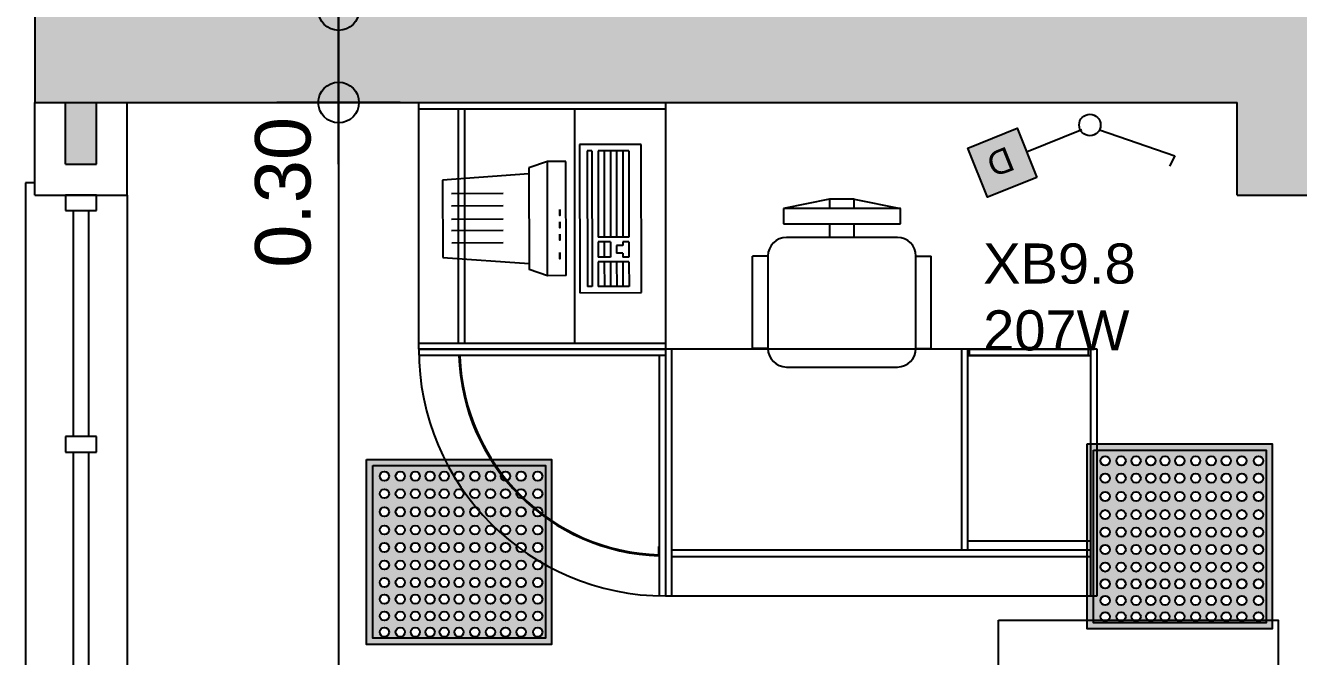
# Model space of a CAD drawing. Header units: metres. Extents: x -11 to 85, y -301 to 135.
# Drawn here: x 14.744 to 18.873, y -45.289 to -43.243 of the extents above; entities that cross this region are included whole.
import ezdxf

# ---------------------------------------------------------------- set-up
doc = ezdxf.new("R2010")
doc.units = ezdxf.units.M
doc.header["$LTSCALE"] = 0.036
doc.header["$PDMODE"] = 2
for name, color, linetype in [('arxitek borofos', 252, 'Continuous'), ('DIMBLK', 252, 'Continuous'), ('electext', 20, 'Continuous'), ('HLEK_FL001_SYMBOLS', 230, 'Continuous'), ('Parathira', 252, 'Continuous')]:
    doc.layers.add(name, color=color, linetype=linetype)
doc.styles.add('COMU-N', font='arial.ttf')
doc.styles.get("Standard").update_dxf_attribs({"font": 'arial.ttf'})
doc.dimstyles.new('CADWDOT', dxfattribs={"dimscale": 0.1, "dimtxt": 1.8, "dimasz": 0.08, "dimexe": 2, "dimexo": 0, "dimgap": 0.09, "dimtad": 0, "dimrnd": 0.001, "dimzin": 0, "dimdsep": 46, "dimtxsty": 'Standard', "dimblk1": 'ARTDIM', "dimblk2": 'ARTDIM', "dimsah": 1, "dimcen": 0.09, "dimdle": 0.05, "dimse1": 1, "dimse2": 1, "dimadec": 0, "dimazin": 0, "dimtfac": 1, "dimtmove": 0, "dimatfit": 3, "dimldrblk": 'ARTDIM', "dimfxl": 2, "dimtvp": 0.9999, "dimtolj": 1, "dimtzin": 0, "dimarcsym": 0})

# ---------------------------------------------------------------- blocks, each defined once
blk = doc.blocks.new('A$C52D13D70')
at = {"layer": 'Parathira'}
for p, q in [((-0.33, 0.04), (-0.33, -2.44)), ((-0.3, 0.04), (-0.33, 0.04)), ((-0.1, 0), (-0.2, 0)), ((-0.2, 0), (-0.2, -0.05)), ((-0.1, -0.05), (-0.1, 0)), ((0, 0), (0, -2.4)), ((-0.2, -0.05), (-0.1, -0.05)), ((-0.175, -0.05), (-0.175, -0.7833)), ((-0.125, -0.05), (-0.125, -0.7833)), ((-0.1, -0.7833), (-0.2, -0.7833)), ((-0.2, -0.7833), (-0.2, -0.8333)), ((-0.1, -0.8333), (-0.1, -0.7833)), ((-0.2, -0.8333), (-0.1, -0.8333)), ((-0.175, -0.8333), (-0.175, -1.5667)), ((-0.125, -0.8333), (-0.125, -1.5667)), ((-0.1, -1.5667), (-0.2, -1.5667)), ((-0.2, -1.5667), (-0.2, -1.6167)), ((-0.1, -1.6167), (-0.1, -1.5667)), ((-0.2, -1.6167), (-0.1, -1.6167)), ((-0.175, -1.6167), (-0.175, -2.35)), ((-0.125, -1.6167), (-0.125, -2.35)), ((-0.1, -2.35), (-0.2, -2.35)), ((-0.2, -2.35), (-0.2, -2.4)), ((-0.1, -2.4), (-0.1, -2.35)), ((-0.2, -2.4), (-0.1, -2.4)), ((-0.33, -2.44), (-0.3, -2.44))]:
    blk.add_line(p, q, dxfattribs=at)
blk = doc.blocks.new('ARTDIM')
at = {"layer": 'DIMBLK'}
for p, q in [((0, -24.9975), (0, 24.9975)), ((-24.9975, 0), (24.9975, 0))]:
    blk.add_line(p, q, dxfattribs=at)
blk.add_circle((0, 0), 8.25, dxfattribs=at)
blk = doc.blocks.new('*D879')
at = {"layer": 'arxitek borofos', "color": 0, "lineweight": -2}
blk.add_line((15.7595, -39.751), (15.7595, -43.185), dxfattribs=at)
at = {"layer": 'Defpoints', "color": 0, "transparency": 16777216}
for p in [(15.0737, -39.743), (15.0737, -43.193), (15.7595, -43.193)]:
    blk.add_point(p, dxfattribs=at)
at = {"layer": 'arxitek borofos', "color": 0, "lineweight": -2, "xscale": 0.008, "yscale": 0.008, "zscale": 0.008}
for p, rotation in [((15.7595, -39.743), 90), ((15.7595, -43.193), 270)]:
    blk.add_blockref('ARTDIM', p, dxfattribs=dict(at, rotation=rotation))
at = {"layer": 'arxitek borofos', "color": 0, "insert": (15.5796, -41.468), "char_height": 0.18, "attachment_point": 5, "rotation": 90}
blk.add_mtext('\\A1;3.45', dxfattribs=at)
blk = doc.blocks.new('*D880')
at = {"layer": 'arxitek borofos', "color": 0, "lineweight": -2}
for p, q in [((15.7595, -43.201), (15.7595, -43.485)), ((15.7595, -43.493), (15.7595, -44.0676))]:
    blk.add_line(p, q, dxfattribs=at)
at = {"layer": 'Defpoints', "color": 0, "transparency": 16777216}
for p in [(15.0737, -43.193), (15.0737, -43.493), (15.7595, -43.493)]:
    blk.add_point(p, dxfattribs=at)
at = {"layer": 'arxitek borofos', "color": 0, "lineweight": -2, "xscale": 0.008, "yscale": 0.008, "zscale": 0.008}
for p, rotation in [((15.7595, -43.193), 90), ((15.7595, -43.493), 270)]:
    blk.add_blockref('ARTDIM', p, dxfattribs=dict(at, rotation=rotation))
at = {"layer": 'arxitek borofos', "color": 0, "insert": (15.5796, -43.7843), "char_height": 0.18, "attachment_point": 5, "rotation": 90}
blk.add_mtext('\\A1;0.30', dxfattribs=at)
blk = doc.blocks.new('*D881')
at = {"layer": 'arxitek borofos', "color": 0, "lineweight": -2}
blk.add_line((15.7595, -43.501), (15.7595, -50.235), dxfattribs=at)
at = {"layer": 'Defpoints', "color": 0, "transparency": 16777216}
for p in [(18.6737, -43.493), (15.7595, -50.243), (18.6737, -50.243)]:
    blk.add_point(p, dxfattribs=at)
at = {"layer": 'arxitek borofos', "color": 0, "lineweight": -2, "xscale": 0.008, "yscale": 0.008, "zscale": 0.008}
for p, rotation in [((15.7595, -43.493), 90), ((15.7595, -50.243), 270)]:
    blk.add_blockref('ARTDIM', p, dxfattribs=dict(at, rotation=rotation))
at = {"layer": 'arxitek borofos', "color": 0, "insert": (15.5796, -46.868), "char_height": 0.18, "attachment_point": 5, "rotation": 90}
blk.add_mtext('\\A1;6.75', dxfattribs=at)
blk = doc.blocks.new('gJ6_a1')
at = {"linetype": 'Continuous'}
for p, q in [((-0.2193, 0.2297), (-0.191, 0.2541)), ((-0.024, 0.0608), (-0.2193, 0.2297))]:
    blk.add_line(p, q, dxfattribs=at)
blk.add_circle((-0.0005, 0.0343), 0.0349, dxfattribs=at)
blk = doc.blocks.new('dimmer')
at = {"layer": 'HLEK_FL001_SYMBOLS'}
blk.add_hatch(color=11, dxfattribs=at).paths.add_polyline_path([(2263.7579, 1291.6993), (2263.5429, 1291.6993), (2263.5429, 1291.4844), (2263.7579, 1291.4844)])
blk.add_lwpolyline([(2263.5429, 1291.6993), (2263.7579, 1291.6993), (2263.7579, 1291.4844), (2263.5429, 1291.4844)], close=True, dxfattribs=at)
blk.add_text('D', height=0.1, dxfattribs=at).set_placement((2263.6057, 1291.5361))
blk = doc.blocks.new('dimmer1')
at = {"layer": 'HLEK_FL001_SYMBOLS'}
blk.add_line((2318.1609, 1255.9928), (2317.9681, 1255.9928), dxfattribs=at)
at = {"layer": 'HLEK_FL001_SYMBOLS', "xscale": 0.8000000000000114, "yscale": 0.8000000000000114, "zscale": 0.8000000000000114}
blk.add_blockref('dimmer', (507.3271, 222.7235), dxfattribs=at)
blk = doc.blocks.new('led 46W tetragono')
at = {"layer": 'HLEK_FL001_SYMBOLS'}
h = blk.add_hatch(color=256, dxfattribs=at)
h.dxf.hatch_style = 1
h.paths.add_polyline_path([(104.7283, -8.1225), (104.7283, -8.7225), (105.3283, -8.7225), (105.3283, -8.1225)])
h.paths.add_polyline_path([(105.3083, -8.1425), (105.3083, -8.7025), (104.7483, -8.7025), (104.7483, -8.1425)], flags=16)
h.paths.add_polyline_path([(104.9493, -8.1771, -1), (104.9193, -8.1771, -1)], flags=0)
h.paths.add_polyline_path([(104.9954, -8.1771, -1), (104.9654, -8.1771, -1)], flags=0)
h.paths.add_polyline_path([(104.9014, -8.1771, -1), (104.8714, -8.1771, -1)], flags=0)
h.paths.add_polyline_path([(105.0432, -8.1771, -1), (105.0133, -8.1771, -1)], flags=0)
h.paths.add_polyline_path([(104.9493, -8.2338, -1), (104.9193, -8.2338, -1)], flags=0)
h.paths.add_polyline_path([(104.9954, -8.2338, -1), (104.9654, -8.2338, -1)], flags=0)
h.paths.add_polyline_path([(104.9014, -8.2338, -1), (104.8714, -8.2338, -1)], flags=0)
h.paths.add_polyline_path([(104.8526, -8.1771, -1), (104.8227, -8.1771, -1)], flags=0)
h.paths.add_polyline_path([(105.0432, -8.2338, -1), (105.0133, -8.2338, -1)], flags=0)
h.paths.add_polyline_path([(105.0946, -8.1771, -1), (105.0647, -8.1771, -1)], flags=0)
h.paths.add_polyline_path([(104.8526, -8.2338, -1), (104.8227, -8.2338, -1)], flags=0)
h.paths.add_polyline_path([(105.0946, -8.2338, -1), (105.0647, -8.2338, -1)], flags=0)
h.paths.add_polyline_path([(104.9493, -8.2927, -1), (104.9193, -8.2927, -1)], flags=0)
h.paths.add_polyline_path([(104.9954, -8.2927, -1), (104.9654, -8.2927, -1)], flags=0)
h.paths.add_polyline_path([(104.8012, -8.1771, -1), (104.7713, -8.1771, -1)], flags=0)
h.paths.add_polyline_path([(104.9014, -8.2927, -1), (104.8714, -8.2927, -1)], flags=0)
h.paths.add_polyline_path([(105.0432, -8.2927, -1), (105.0133, -8.2927, -1)], flags=0)
h.paths.add_polyline_path([(105.1452, -8.1771, -1), (105.1152, -8.1771, -1)], flags=0)
h.paths.add_polyline_path([(104.8012, -8.2338, -1), (104.7713, -8.2338, -1)], flags=0)
h.paths.add_polyline_path([(104.8526, -8.2927, -1), (104.8227, -8.2927, -1)], flags=0)
h.paths.add_polyline_path([(105.1452, -8.2338, -1), (105.1152, -8.2338, -1)], flags=0)
h.paths.add_polyline_path([(105.0946, -8.2927, -1), (105.0647, -8.2927, -1)], flags=0)
h.paths.add_polyline_path([(104.9493, -8.3517, -1), (104.9193, -8.3517, -1)], flags=0)
h.paths.add_polyline_path([(104.9954, -8.3517, -1), (104.9654, -8.3517, -1)], flags=0)
h.paths.add_polyline_path([(105.1939, -8.1771, -1), (105.164, -8.1771, -1)], flags=0)
h.paths.add_polyline_path([(104.9014, -8.3517, -1), (104.8714, -8.3517, -1)], flags=0)
h.paths.add_polyline_path([(105.0432, -8.3517, -1), (105.0133, -8.3517, -1)], flags=0)
h.paths.add_polyline_path([(104.8012, -8.2927, -1), (104.7713, -8.2927, -1)], flags=0)
h.paths.add_polyline_path([(105.1452, -8.2927, -1), (105.1152, -8.2927, -1)], flags=0)
h.paths.add_polyline_path([(105.1939, -8.2338, -1), (105.164, -8.2338, -1)], flags=0)
h.paths.add_polyline_path([(104.8526, -8.3517, -1), (104.8227, -8.3517, -1)], flags=0)
h.paths.add_polyline_path([(105.0946, -8.3517, -1), (105.0647, -8.3517, -1)], flags=0)
h.paths.add_polyline_path([(105.1939, -8.2927, -1), (105.164, -8.2927, -1)], flags=0)
h.paths.add_polyline_path([(105.2445, -8.1771, -1), (105.2145, -8.1771, -1)], flags=0)
h.paths.add_polyline_path([(104.8012, -8.3517, -1), (104.7713, -8.3517, -1)], flags=0)
h.paths.add_polyline_path([(104.9493, -8.4083, -1), (104.9193, -8.4083, -1)], flags=0)
h.paths.add_polyline_path([(104.9954, -8.4083, -1), (104.9654, -8.4083, -1)], flags=0)
h.paths.add_polyline_path([(105.1452, -8.3517, -1), (105.1152, -8.3517, -1)], flags=0)
h.paths.add_polyline_path([(104.9014, -8.4083, -1), (104.8714, -8.4083, -1)], flags=0)
h.paths.add_polyline_path([(105.0432, -8.4083, -1), (105.0133, -8.4083, -1)], flags=0)
h.paths.add_polyline_path([(105.2445, -8.2338, -1), (105.2145, -8.2338, -1)], flags=0)
h.paths.add_polyline_path([(104.8526, -8.4083, -1), (104.8227, -8.4083, -1)], flags=0)
h.paths.add_polyline_path([(105.0946, -8.4083, -1), (105.0647, -8.4083, -1)], flags=0)
h.paths.add_polyline_path([(105.1939, -8.3517, -1), (105.164, -8.3517, -1)], flags=0)
h.paths.add_polyline_path([(105.2445, -8.2927, -1), (105.2145, -8.2927, -1)], flags=0)
h.paths.add_polyline_path([(104.8012, -8.4083, -1), (104.7713, -8.4083, -1)], flags=0)
h.paths.add_polyline_path([(105.1452, -8.4083, -1), (105.1152, -8.4083, -1)], flags=0)
h.paths.add_polyline_path([(105.2985, -8.1771, -1), (105.2686, -8.1771, -1)], flags=0)
h.paths.add_polyline_path([(104.9493, -8.465, -1), (104.9193, -8.465, -1)], flags=0)
h.paths.add_polyline_path([(104.9954, -8.465, -1), (104.9654, -8.465, -1)], flags=0)
h.paths.add_polyline_path([(104.9014, -8.465, -1), (104.8714, -8.465, -1)], flags=0)
h.paths.add_polyline_path([(105.0432, -8.465, -1), (105.0133, -8.465, -1)], flags=0)
h.paths.add_polyline_path([(105.2985, -8.2338, -1), (105.2686, -8.2338, -1)], flags=0)
h.paths.add_polyline_path([(105.2445, -8.3517, -1), (105.2145, -8.3517, -1)], flags=0)
h.paths.add_polyline_path([(104.8526, -8.465, -1), (104.8227, -8.465, -1)], flags=0)
h.paths.add_polyline_path([(105.1939, -8.4083, -1), (105.164, -8.4083, -1)], flags=0)
h.paths.add_polyline_path([(105.0946, -8.465, -1), (105.0647, -8.465, -1)], flags=0)
h.paths.add_polyline_path([(105.2985, -8.2927, -1), (105.2686, -8.2927, -1)], flags=0)
h.paths.add_polyline_path([(104.8012, -8.465, -1), (104.7713, -8.465, -1)], flags=0)
h.paths.add_polyline_path([(105.1452, -8.465, -1), (105.1152, -8.465, -1)], flags=0)
h.paths.add_polyline_path([(105.2445, -8.4083, -1), (105.2145, -8.4083, -1)], flags=0)
h.paths.add_polyline_path([(104.9493, -8.5217, -1), (104.9193, -8.5217, -1)], flags=0)
h.paths.add_polyline_path([(104.9954, -8.5217, -1), (104.9654, -8.5217, -1)], flags=0)
h.paths.add_polyline_path([(105.2985, -8.3517, -1), (105.2686, -8.3517, -1)], flags=0)
h.paths.add_polyline_path([(104.9014, -8.5217, -1), (104.8714, -8.5217, -1)], flags=0)
h.paths.add_polyline_path([(105.0432, -8.5217, -1), (105.0133, -8.5217, -1)], flags=0)
h.paths.add_polyline_path([(105.1939, -8.465, -1), (105.164, -8.465, -1)], flags=0)
h.paths.add_polyline_path([(104.8526, -8.5217, -1), (104.8227, -8.5217, -1)], flags=0)
h.paths.add_polyline_path([(105.0946, -8.5217, -1), (105.0647, -8.5217, -1)], flags=0)
h.paths.add_polyline_path([(104.8012, -8.5217, -1), (104.7713, -8.5217, -1)], flags=0)
h.paths.add_polyline_path([(105.1452, -8.5217, -1), (105.1152, -8.5217, -1)], flags=0)
h.paths.add_polyline_path([(105.2985, -8.4083, -1), (105.2686, -8.4083, -1)], flags=0)
h.paths.add_polyline_path([(105.2445, -8.465, -1), (105.2145, -8.465, -1)], flags=0)
h.paths.add_polyline_path([(104.9493, -8.5761, -1), (104.9193, -8.5761, -1)], flags=0)
h.paths.add_polyline_path([(104.9954, -8.5761, -1), (104.9654, -8.5761, -1)], flags=0)
h.paths.add_polyline_path([(105.1939, -8.5217, -1), (105.164, -8.5217, -1)], flags=0)
h.paths.add_polyline_path([(104.9014, -8.5761, -1), (104.8714, -8.5761, -1)], flags=0)
h.paths.add_polyline_path([(105.0432, -8.5761, -1), (105.0133, -8.5761, -1)], flags=0)
h.paths.add_polyline_path([(104.8526, -8.5761, -1), (104.8227, -8.5761, -1)], flags=0)
h.paths.add_polyline_path([(105.0946, -8.5761, -1), (105.0647, -8.5761, -1)], flags=0)
h.paths.add_polyline_path([(105.2985, -8.465, -1), (105.2686, -8.465, -1)], flags=0)
h.paths.add_polyline_path([(104.8012, -8.5761, -1), (104.7713, -8.5761, -1)], flags=0)
h.paths.add_polyline_path([(105.2445, -8.5217, -1), (105.2145, -8.5217, -1)], flags=0)
h.paths.add_polyline_path([(105.1452, -8.5761, -1), (105.1152, -8.5761, -1)], flags=0)
h.paths.add_polyline_path([(105.1939, -8.5761, -1), (105.164, -8.5761, -1)], flags=0)
h.paths.add_polyline_path([(104.9493, -8.6305, -1), (104.9193, -8.6305, -1)], flags=0)
h.paths.add_polyline_path([(104.9954, -8.6305, -1), (104.9654, -8.6305, -1)], flags=0)
h.paths.add_polyline_path([(104.9014, -8.6305, -1), (104.8714, -8.6305, -1)], flags=0)
h.paths.add_polyline_path([(105.0432, -8.6305, -1), (105.0133, -8.6305, -1)], flags=0)
h.paths.add_polyline_path([(105.2985, -8.5217, -1), (105.2686, -8.5217, -1)], flags=0)
h.paths.add_polyline_path([(104.8526, -8.6305, -1), (104.8227, -8.6305, -1)], flags=0)
h.paths.add_polyline_path([(105.0946, -8.6305, -1), (105.0647, -8.6305, -1)], flags=0)
h.paths.add_polyline_path([(105.2445, -8.5761, -1), (105.2145, -8.5761, -1)], flags=0)
h.paths.add_polyline_path([(104.8012, -8.6305, -1), (104.7713, -8.6305, -1)], flags=0)
h.paths.add_polyline_path([(105.1452, -8.6305, -1), (105.1152, -8.6305, -1)], flags=0)
h.paths.add_polyline_path([(105.1939, -8.6305, -1), (105.164, -8.6305, -1)], flags=0)
h.paths.add_polyline_path([(104.9493, -8.6826, -1), (104.9193, -8.6826, -1)], flags=0)
h.paths.add_polyline_path([(104.9954, -8.6826, -1), (104.9654, -8.6826, -1)], flags=0)
h.paths.add_polyline_path([(105.2985, -8.5761, -1), (105.2686, -8.5761, -1)], flags=0)
h.paths.add_polyline_path([(104.9014, -8.6826, -1), (104.8714, -8.6826, -1)], flags=0)
h.paths.add_polyline_path([(105.0432, -8.6826, -1), (105.0133, -8.6826, -1)], flags=0)
h.paths.add_polyline_path([(104.8526, -8.6826, -1), (104.8227, -8.6826, -1)], flags=0)
h.paths.add_polyline_path([(105.0946, -8.6826, -1), (105.0647, -8.6826, -1)], flags=0)
h.paths.add_polyline_path([(105.2445, -8.6305, -1), (105.2145, -8.6305, -1)], flags=0)
h.paths.add_polyline_path([(104.8012, -8.6826, -1), (104.7713, -8.6826, -1)], flags=0)
h.paths.add_polyline_path([(105.1452, -8.6826, -1), (105.1152, -8.6826, -1)], flags=0)
h.paths.add_polyline_path([(105.1939, -8.6826, -1), (105.164, -8.6826, -1)], flags=0)
h.paths.add_polyline_path([(105.2985, -8.6305, -1), (105.2686, -8.6305, -1)], flags=0)
h.paths.add_polyline_path([(105.2445, -8.6826, -1), (105.2145, -8.6826, -1)], flags=0)
h.paths.add_polyline_path([(105.2985, -8.6826, -1), (105.2686, -8.6826, -1)], flags=0)
h = blk.add_hatch(color=181, dxfattribs=at)
h.dxf.hatch_style = 1
h.paths.add_polyline_path([(104.7483, -8.1425), (104.7483, -8.7025), (105.3083, -8.7025), (105.3083, -8.1425)])
h.paths.add_polyline_path([(104.9954, -8.3517, -1), (104.9654, -8.3517, -1)], flags=16)
h.paths.add_polyline_path([(105.0432, -8.3517, -1), (105.0133, -8.3517, -1)], flags=16)
h.paths.add_polyline_path([(104.9654, -8.2927, -1), (104.9954, -8.2927, -1)], flags=16)
h.paths.add_polyline_path([(105.0133, -8.2927, -1), (105.0432, -8.2927, -1)], flags=16)
h.paths.add_polyline_path([(104.9493, -8.3517, -1), (104.9193, -8.3517, -1)], flags=16)
h.paths.add_polyline_path([(104.9193, -8.2927, -1), (104.9493, -8.2927, -1)], flags=16)
h.paths.add_polyline_path([(105.0946, -8.3517, -1), (105.0647, -8.3517, -1)], flags=16)
h.paths.add_polyline_path([(105.0647, -8.2927, -1), (105.0946, -8.2927, -1)], flags=16)
h.paths.add_polyline_path([(104.9954, -8.4083, -1), (104.9654, -8.4083, -1)], flags=16)
h.paths.add_polyline_path([(105.0432, -8.4083, -1), (105.0133, -8.4083, -1)], flags=16)
h.paths.add_polyline_path([(104.9654, -8.2338, -1), (104.9954, -8.2338, -1)], flags=16)
h.paths.add_polyline_path([(105.0133, -8.2338, -1), (105.0432, -8.2338, -1)], flags=16)
h.paths.add_polyline_path([(104.9493, -8.4083, -1), (104.9193, -8.4083, -1)], flags=16)
h.paths.add_polyline_path([(105.0946, -8.4083, -1), (105.0647, -8.4083, -1)], flags=16)
h.paths.add_polyline_path([(104.9193, -8.2338, -1), (104.9493, -8.2338, -1)], flags=16)
h.paths.add_polyline_path([(105.0647, -8.2338, -1), (105.0946, -8.2338, -1)], flags=16)
h.paths.add_polyline_path([(104.9014, -8.3517, -1), (104.8714, -8.3517, -1)], flags=16)
h.paths.add_polyline_path([(104.8714, -8.2927, -1), (104.9014, -8.2927, -1)], flags=16)
h.paths.add_polyline_path([(105.1452, -8.3517, -1), (105.1152, -8.3517, -1)], flags=16)
h.paths.add_polyline_path([(105.1152, -8.2927, -1), (105.1452, -8.2927, -1)], flags=16)
h.paths.add_polyline_path([(104.9954, -8.465, -1), (104.9654, -8.465, -1)], flags=16)
h.paths.add_polyline_path([(105.0432, -8.465, -1), (105.0133, -8.465, -1)], flags=16)
h.paths.add_polyline_path([(104.9014, -8.4083, -1), (104.8714, -8.4083, -1)], flags=16)
h.paths.add_polyline_path([(104.8714, -8.2338, -1), (104.9014, -8.2338, -1)], flags=16)
h.paths.add_polyline_path([(104.9654, -8.1771, -1), (104.9954, -8.1771, -1)], flags=16)
h.paths.add_polyline_path([(105.0133, -8.1771, -1), (105.0432, -8.1771, -1)], flags=16)
h.paths.add_polyline_path([(105.1452, -8.4083, -1), (105.1152, -8.4083, -1)], flags=16)
h.paths.add_polyline_path([(104.9493, -8.465, -1), (104.9193, -8.465, -1)], flags=16)
h.paths.add_polyline_path([(105.1152, -8.2338, -1), (105.1452, -8.2338, -1)], flags=16)
h.paths.add_polyline_path([(105.0946, -8.465, -1), (105.0647, -8.465, -1)], flags=16)
h.paths.add_polyline_path([(104.9193, -8.1771, -1), (104.9493, -8.1771, -1)], flags=16)
h.paths.add_polyline_path([(105.0647, -8.1771, -1), (105.0946, -8.1771, -1)], flags=16)
h.paths.add_polyline_path([(104.8526, -8.3517, -1), (104.8227, -8.3517, -1)], flags=16)
h.paths.add_polyline_path([(104.8227, -8.2927, -1), (104.8526, -8.2927, -1)], flags=16)
h.paths.add_polyline_path([(105.1939, -8.3517, -1), (105.164, -8.3517, -1)], flags=16)
h.paths.add_polyline_path([(105.164, -8.2927, -1), (105.1939, -8.2927, -1)], flags=16)
h.paths.add_polyline_path([(104.9014, -8.465, -1), (104.8714, -8.465, -1)], flags=16)
h.paths.add_polyline_path([(104.8526, -8.4083, -1), (104.8227, -8.4083, -1)], flags=16)
h.paths.add_polyline_path([(105.1452, -8.465, -1), (105.1152, -8.465, -1)], flags=16)
h.paths.add_polyline_path([(104.8714, -8.1771, -1), (104.9014, -8.1771, -1)], flags=16)
h.paths.add_polyline_path([(104.8227, -8.2338, -1), (104.8526, -8.2338, -1)], flags=16)
h.paths.add_polyline_path([(105.1939, -8.4083, -1), (105.164, -8.4083, -1)], flags=16)
h.paths.add_polyline_path([(105.1152, -8.1771, -1), (105.1452, -8.1771, -1)], flags=16)
h.paths.add_polyline_path([(104.9954, -8.5217, -1), (104.9654, -8.5217, -1)], flags=16)
h.paths.add_polyline_path([(105.0432, -8.5217, -1), (105.0133, -8.5217, -1)], flags=16)
h.paths.add_polyline_path([(105.164, -8.2338, -1), (105.1939, -8.2338, -1)], flags=16)
h.paths.add_polyline_path([(104.9493, -8.5217, -1), (104.9193, -8.5217, -1)], flags=16)
h.paths.add_polyline_path([(105.0946, -8.5217, -1), (105.0647, -8.5217, -1)], flags=16)
h.paths.add_polyline_path([(104.8526, -8.465, -1), (104.8227, -8.465, -1)], flags=16)
h.paths.add_polyline_path([(104.8012, -8.3517, -1), (104.7713, -8.3517, -1)], flags=16)
h.paths.add_polyline_path([(104.7713, -8.2927, -1), (104.8012, -8.2927, -1)], flags=16)
h.paths.add_polyline_path([(104.8227, -8.1771, -1), (104.8526, -8.1771, -1)], flags=16)
h.paths.add_polyline_path([(105.1939, -8.465, -1), (105.164, -8.465, -1)], flags=16)
h.paths.add_polyline_path([(105.2445, -8.3517, -1), (105.2145, -8.3517, -1)], flags=16)
h.paths.add_polyline_path([(104.9014, -8.5217, -1), (104.8714, -8.5217, -1)], flags=16)
h.paths.add_polyline_path([(105.2145, -8.2927, -1), (105.2445, -8.2927, -1)], flags=16)
h.paths.add_polyline_path([(105.164, -8.1771, -1), (105.1939, -8.1771, -1)], flags=16)
h.paths.add_polyline_path([(104.8012, -8.4083, -1), (104.7713, -8.4083, -1)], flags=16)
h.paths.add_polyline_path([(105.1452, -8.5217, -1), (105.1152, -8.5217, -1)], flags=16)
h.paths.add_polyline_path([(104.7713, -8.2338, -1), (104.8012, -8.2338, -1)], flags=16)
h.paths.add_polyline_path([(105.2445, -8.4083, -1), (105.2145, -8.4083, -1)], flags=16)
h.paths.add_polyline_path([(105.2145, -8.2338, -1), (105.2445, -8.2338, -1)], flags=16)
h.paths.add_polyline_path([(104.9954, -8.5761, -1), (104.9654, -8.5761, -1)], flags=16)
h.paths.add_polyline_path([(105.0432, -8.5761, -1), (105.0133, -8.5761, -1)], flags=16)
h.paths.add_polyline_path([(104.8526, -8.5217, -1), (104.8227, -8.5217, -1)], flags=16)
h.paths.add_polyline_path([(104.8012, -8.465, -1), (104.7713, -8.465, -1)], flags=16)
h.paths.add_polyline_path([(104.9493, -8.5761, -1), (104.9193, -8.5761, -1)], flags=16)
h.paths.add_polyline_path([(105.0946, -8.5761, -1), (105.0647, -8.5761, -1)], flags=16)
h.paths.add_polyline_path([(105.1939, -8.5217, -1), (105.164, -8.5217, -1)], flags=16)
h.paths.add_polyline_path([(104.7713, -8.1771, -1), (104.8012, -8.1771, -1)], flags=16)
h.paths.add_polyline_path([(105.2445, -8.465, -1), (105.2145, -8.465, -1)], flags=16)
h.paths.add_polyline_path([(105.2145, -8.1771, -1), (105.2445, -8.1771, -1)], flags=16)
h.paths.add_polyline_path([(104.9014, -8.5761, -1), (104.8714, -8.5761, -1)], flags=16)
h.paths.add_polyline_path([(105.1452, -8.5761, -1), (105.1152, -8.5761, -1)], flags=16)
h.paths.add_polyline_path([(105.2985, -8.3517, -1), (105.2686, -8.3517, -1)], flags=16)
h.paths.add_polyline_path([(105.2686, -8.2927, -1), (105.2985, -8.2927, -1)], flags=16)
h.paths.add_polyline_path([(105.2985, -8.4083, -1), (105.2686, -8.4083, -1)], flags=16)
h.paths.add_polyline_path([(104.8012, -8.5217, -1), (104.7713, -8.5217, -1)], flags=16)
h.paths.add_polyline_path([(105.2686, -8.2338, -1), (105.2985, -8.2338, -1)], flags=16)
h.paths.add_polyline_path([(105.2445, -8.5217, -1), (105.2145, -8.5217, -1)], flags=16)
h.paths.add_polyline_path([(104.8526, -8.5761, -1), (104.8227, -8.5761, -1)], flags=16)
h.paths.add_polyline_path([(104.9954, -8.6305, -1), (104.9654, -8.6305, -1)], flags=16)
h.paths.add_polyline_path([(105.1939, -8.5761, -1), (105.164, -8.5761, -1)], flags=16)
h.paths.add_polyline_path([(105.0432, -8.6305, -1), (105.0133, -8.6305, -1)], flags=16)
h.paths.add_polyline_path([(104.9493, -8.6305, -1), (104.9193, -8.6305, -1)], flags=16)
h.paths.add_polyline_path([(105.2985, -8.465, -1), (105.2686, -8.465, -1)], flags=16)
h.paths.add_polyline_path([(105.0946, -8.6305, -1), (105.0647, -8.6305, -1)], flags=16)
h.paths.add_polyline_path([(105.2686, -8.1771, -1), (105.2985, -8.1771, -1)], flags=16)
h.paths.add_polyline_path([(104.9014, -8.6305, -1), (104.8714, -8.6305, -1)], flags=16)
h.paths.add_polyline_path([(105.1452, -8.6305, -1), (105.1152, -8.6305, -1)], flags=16)
h.paths.add_polyline_path([(104.8012, -8.5761, -1), (104.7713, -8.5761, -1)], flags=16)
h.paths.add_polyline_path([(105.2445, -8.5761, -1), (105.2145, -8.5761, -1)], flags=16)
h.paths.add_polyline_path([(105.2985, -8.5217, -1), (105.2686, -8.5217, -1)], flags=16)
h.paths.add_polyline_path([(104.8526, -8.6305, -1), (104.8227, -8.6305, -1)], flags=16)
h.paths.add_polyline_path([(105.1939, -8.6305, -1), (105.164, -8.6305, -1)], flags=16)
h.paths.add_polyline_path([(104.9954, -8.6826, -1), (104.9654, -8.6826, -1)], flags=16)
h.paths.add_polyline_path([(105.0432, -8.6826, -1), (105.0133, -8.6826, -1)], flags=16)
h.paths.add_polyline_path([(104.9493, -8.6826, -1), (104.9193, -8.6826, -1)], flags=16)
h.paths.add_polyline_path([(105.0946, -8.6826, -1), (105.0647, -8.6826, -1)], flags=16)
h.paths.add_polyline_path([(104.8012, -8.6305, -1), (104.7713, -8.6305, -1)], flags=16)
h.paths.add_polyline_path([(104.9014, -8.6826, -1), (104.8714, -8.6826, -1)], flags=16)
h.paths.add_polyline_path([(105.2985, -8.5761, -1), (105.2686, -8.5761, -1)], flags=16)
h.paths.add_polyline_path([(105.1452, -8.6826, -1), (105.1152, -8.6826, -1)], flags=16)
h.paths.add_polyline_path([(105.2445, -8.6305, -1), (105.2145, -8.6305, -1)], flags=16)
h.paths.add_polyline_path([(104.8526, -8.6826, -1), (104.8227, -8.6826, -1)], flags=16)
h.paths.add_polyline_path([(105.1939, -8.6826, -1), (105.164, -8.6826, -1)], flags=16)
h.paths.add_polyline_path([(105.2985, -8.6305, -1), (105.2686, -8.6305, -1)], flags=16)
h.paths.add_polyline_path([(104.8012, -8.6826, -1), (104.7713, -8.6826, -1)], flags=16)
h.paths.add_polyline_path([(105.2445, -8.6826, -1), (105.2145, -8.6826, -1)], flags=16)
h.paths.add_polyline_path([(105.2985, -8.6826, -1), (105.2686, -8.6826, -1)], flags=16)
for points in [[(104.7283, -8.1225), (105.3283, -8.1225), (105.3283, -8.7225), (104.7283, -8.7225)], [(104.7483, -8.1425), (105.3083, -8.1425), (105.3083, -8.7025), (104.7483, -8.7025)]]:
    blk.add_lwpolyline(points, close=True, dxfattribs=at)
for centre in [(104.7862, -8.1771), (104.8377, -8.1771), (104.8864, -8.1771), (104.9343, -8.1771), (104.9804, -8.1771), (105.0282, -8.1771), (105.0797, -8.1771), (105.1302, -8.1771), (105.1789, -8.1771), (105.2295, -8.1771), (105.2835, -8.1771), (104.7862, -8.2338), (104.8377, -8.2338), (104.8864, -8.2338), (104.9343, -8.2338), (104.9804, -8.2338), (105.0282, -8.2338), (105.0797, -8.2338), (105.1302, -8.2338), (105.1789, -8.2338), (105.2295, -8.2338), (105.2835, -8.2338), (104.7862, -8.2927), (104.8377, -8.2927), (104.8864, -8.2927), (104.9343, -8.2927), (104.9804, -8.2927), (105.0282, -8.2927), (105.0797, -8.2927), (105.1302, -8.2927), (105.1789, -8.2927), (105.2295, -8.2927), (105.2835, -8.2927), (104.7862, -8.3517), (104.8377, -8.3517), (104.8864, -8.3517), (104.9343, -8.3517), (104.9804, -8.3517), (105.0282, -8.3517), (105.0797, -8.3517), (105.1302, -8.3517), (105.1789, -8.3517), (105.2295, -8.3517), (105.2835, -8.3517), (104.7862, -8.4083), (104.8377, -8.4083), (104.8864, -8.4083), (104.9343, -8.4083), (104.9804, -8.4083), (105.0282, -8.4083), (105.0797, -8.4083), (105.1302, -8.4083), (105.1789, -8.4083), (105.2295, -8.4083), (105.2835, -8.4083), (104.7862, -8.465), (104.8377, -8.465), (104.8864, -8.465), (104.9343, -8.465), (104.9804, -8.465), (105.0282, -8.465), (105.0797, -8.465), (105.1302, -8.465), (105.1789, -8.465), (105.2295, -8.465), (105.2835, -8.465), (104.7862, -8.5217), (104.8377, -8.5217), (104.8864, -8.5217), (104.9343, -8.5217), (104.9804, -8.5217), (105.0282, -8.5217), (105.0797, -8.5217), (105.1302, -8.5217), (105.1789, -8.5217), (105.2295, -8.5217), (105.2835, -8.5217), (104.7862, -8.5761), (104.8377, -8.5761), (104.8864, -8.5761), (104.9343, -8.5761), (104.9804, -8.5761), (105.0282, -8.5761), (105.0797, -8.5761), (105.1302, -8.5761), (105.1789, -8.5761), (105.2295, -8.5761), (105.2835, -8.5761), (104.7862, -8.6305), (104.8377, -8.6305), (104.8864, -8.6305), (104.9343, -8.6305), (104.9804, -8.6305), (105.0282, -8.6305), (105.0797, -8.6305), (105.1302, -8.6305), (105.1789, -8.6305), (105.2295, -8.6305), (105.2835, -8.6305), (104.7862, -8.6826), (104.8377, -8.6826), (104.8864, -8.6826), (104.9343, -8.6826), (104.9804, -8.6826), (105.0282, -8.6826), (105.0797, -8.6826), (105.1302, -8.6826), (105.1789, -8.6826), (105.2295, -8.6826), (105.2835, -8.6826)]:
    blk.add_circle(centre, 0.015, dxfattribs=at)

msp = doc.modelspace()

# ---------------------------------------------------------------- hatches: boundary and pattern name
at = {"layer": 'arxitek borofos'}
for points in [[(15.0737, -43.193), (15.0737, -41.993), (14.7737, -41.993), (14.7737, -43.493), (18.6737, -43.493), (18.6737, -43.793), (18.9737, -43.793), (18.9737, -43.193)], [(14.9737, -43.493), (14.8737, -43.493), (14.8737, -43.693), (14.9737, -43.693)]]:
    msp.add_hatch(color=256, dxfattribs=at).paths.add_polyline_path(points)

# ---------------------------------------------------------------- linework, layer by layer
for p, q in [((14.7737, -41.993), (14.7737, -43.493)), ((14.7737, -43.493), (18.6737, -43.493)), ((14.7737, -43.793), (14.7737, -43.493)), ((14.8737, -43.693), (14.8737, -43.493)), ((14.9737, -43.693), (14.9737, -43.493)), ((15.0737, -43.793), (15.0737, -43.493)), ((16.0195, -43.493), (16.8195, -43.493)), ((16.0195, -44.293), (16.0195, -43.493)), ((16.0195, -43.513), (16.8195, -43.513)), ((16.1478, -44.273), (16.1478, -43.513)), ((16.1693, -44.273), (16.1693, -43.513)), ((16.5247, -43.513), (16.5247, -44.273)), ((16.8195, -43.493), (16.8195, -44.293)), ((18.6737, -43.793), (18.6737, -43.493)), ((16.7407, -43.6292), (16.5407, -43.6295)), ((16.5407, -43.6295), (16.5413, -44.1095)), ((16.7413, -44.1092), (16.7407, -43.6292)), ((16.4366, -43.6844), (16.3766, -43.7045)), ((16.4966, -43.6843), (16.4366, -43.6844)), ((16.4371, -44.0544), (16.4366, -43.6844)), ((16.4971, -44.0543), (16.4966, -43.6843)), ((16.5807, -43.6494, 0.0001), (16.5657, -43.6494, 0.0001)), ((16.5657, -43.6494, 0.0001), (16.5663, -44.0894, 0.0001)), ((16.5807, -43.6494, 0.0001), (16.5813, -44.0894, 0.0001)), ((16.7007, -43.6492, 0.0001), (16.6007, -43.6494, 0.0001)), ((16.6007, -43.6494, 0.0001), (16.6011, -43.9294, 0.0001)), ((16.6207, -43.6494, 0.0001), (16.6211, -43.9294, 0.0001)), ((16.6407, -43.6493, 0.0001), (16.6411, -43.9293, 0.0001)), ((16.6607, -43.6493, 0.0001), (16.6611, -43.9293, 0.0001)), ((16.6807, -43.6493, 0.0001), (16.6811, -43.9293, 0.0001)), ((16.7007, -43.6492, 0.0001), (16.7011, -43.9292, 0.0001)), ((14.8737, -43.693), (14.9737, -43.693)), ((16.3766, -43.7245), (16.0967, -43.7449)), ((16.3766, -43.7045), (16.3771, -44.0345)), ((16.0967, -43.7449), (16.097, -43.9949)), ((14.7737, -43.793), (15.0737, -43.793)), ((17.3518, -43.8066), (17.2018, -43.8366)), ((17.4318, -43.8066), (17.3518, -43.8066)), ((17.3518, -43.8066), (17.3518, -43.8366)), ((17.4318, -43.8366), (17.4318, -43.8066)), ((17.4318, -43.8066), (17.5818, -43.8366)), ((18.6737, -43.793), (18.9737, -43.793)), ((17.2018, -43.8366), (17.2018, -43.8866)), ((17.5818, -43.8366), (17.2018, -43.8366)), ((17.5818, -43.8866), (17.5818, -43.8366)), ((17.2018, -43.8866), (17.5818, -43.8866)), ((17.3518, -43.8866), (17.3518, -43.9306)), ((17.4318, -43.9306), (17.4318, -43.8866)), ((16.7011, -43.9292, 0.0001), (16.6011, -43.9294, 0.0001)), ((17.5718, -43.9306), (17.2118, -43.9306)), ((16.6411, -43.9443, 0.0001), (16.6011, -43.9444, 0.0001)), ((16.6011, -43.9444, 0.0001), (16.6012, -43.9944, 0.0001)), ((16.6211, -43.9444, 0.0001), (16.6212, -43.9944, 0.0001)), ((16.6411, -43.9443, 0.0001), (16.6412, -43.9943, 0.0001)), ((16.6811, -43.9568, 0.0001), (16.6611, -43.9568, 0.0001)), ((16.6611, -43.9568, 0.0001), (16.6611, -43.9818, 0.0001)), ((16.7011, -43.9442, 0.0001), (16.6811, -43.9443, 0.0001)), ((16.6811, -43.9443, 0.0001), (16.6811, -43.9568, 0.0001)), ((16.7011, -43.9442, 0.0001), (16.7012, -43.9942, 0.0001)), ((16.097, -43.9949), (16.3771, -44.0145)), ((16.6412, -43.9943, 0.0001), (16.6012, -43.9944, 0.0001)), ((16.7012, -44.0092, 0.0001), (16.6012, -44.0094, 0.0001)), ((16.6012, -44.0094, 0.0001), (16.6013, -44.0894, 0.0001)), ((16.6212, -44.0094, 0.0001), (16.6213, -44.0894, 0.0001)), ((16.6412, -44.0093, 0.0001), (16.6413, -44.0893, 0.0001)), ((16.6811, -43.9818, 0.0001), (16.6611, -43.9818, 0.0001)), ((16.6612, -44.0093, 0.0001), (16.6613, -44.0893, 0.0001)), ((16.6811, -43.9818, 0.0001), (16.6812, -43.9943, 0.0001)), ((16.7012, -43.9942, 0.0001), (16.6812, -43.9943, 0.0001)), ((16.6812, -44.0093, 0.0001), (16.6813, -44.0893, 0.0001)), ((16.7012, -44.0092, 0.0001), (16.7013, -44.0892, 0.0001)), ((17.1018, -44.2906), (17.1018, -43.9906)), ((17.1518, -43.9906), (17.1018, -43.9906)), ((17.1518, -43.9906), (17.1518, -44.2906)), ((17.6318, -43.9906), (17.6818, -43.9906)), ((17.6318, -44.2906), (17.6318, -43.9906)), ((17.6818, -44.2906), (17.6818, -43.9906)), ((16.4371, -44.0544), (16.3771, -44.0345)), ((16.4971, -44.0543), (16.4371, -44.0544)), ((16.5813, -44.0894, 0.0001), (16.5663, -44.0894, 0.0001)), ((16.7013, -44.0892, 0.0001), (16.6013, -44.0894, 0.0001)), ((16.5413, -44.1095), (16.7413, -44.1092)), ((16.0195, -44.273), (16.8195, -44.273)), ((16.0195, -44.293), (16.8195, -44.293)), ((16.8195, -44.293), (16.0195, -44.293)), ((16.8195, -44.293), (16.8195, -45.093)), ((16.8195, -44.293), (16.8195, -45.093)), ((18.2195, -44.293), (16.8195, -44.293)), ((16.8395, -44.293), (16.8395, -45.093)), ((17.1518, -44.2906), (17.1018, -44.2906)), ((17.6318, -44.2906), (17.6818, -44.2906)), ((17.7994, -44.293), (17.7797, -44.293)), ((17.7797, -44.293), (17.7797, -44.9432)), ((17.7994, -44.293), (17.7994, -44.9432)), ((17.8055, -44.313), (17.8055, -44.2929)), ((17.8055, -44.2929), (18.1904, -44.2929)), ((18.1904, -44.2929), (18.1904, -44.313)), ((18.1995, -45.093), (18.1995, -44.293)), ((18.2195, -45.093), (18.2195, -44.293)), ((16.8195, -44.313), (16.0195, -44.313)), ((16.7995, -44.313), (16.7995, -45.093)), ((17.7994, -44.313), (18.1995, -44.313)), ((18.1904, -44.313), (17.8055, -44.313)), ((17.2118, -44.3506), (17.5718, -44.3506)), ((17.7994, -44.9141), (18.1995, -44.9141)), ((16.7995, -44.9327), (16.7965, -44.9327)), ((16.7965, -44.9327), (16.7965, -44.9596)), ((16.7995, -44.9627), (16.7995, -44.9327)), ((16.8395, -44.9432), (18.1995, -44.9432)), ((16.8395, -44.9647), (18.1995, -44.9647)), ((16.8195, -45.093), (18.2195, -45.093))]:
    msp.add_line(p, q, dxfattribs=at)
at = {"layer": 'arxitek borofos', "extrusion": (-0.17579, -0.000254389, 0.984428)}
for p, q in [((16.1258, -43.7876, 0.2954), (16.2932, -43.7866, 0.3253)), ((16.1259, -43.8277, 0.2954), (16.2933, -43.8267, 0.3253)), ((16.1252, -43.8712, 0.2951), (16.2926, -43.8701, 0.325)), ((16.126, -43.9079, 0.2954), (16.2934, -43.9069, 0.3253)), ((16.1261, -43.948, 0.2954), (16.2934, -43.947, 0.3253))]:
    msp.add_line(p, q, dxfattribs=at)
at = {"layer": 'arxitek borofos'}
for centre, radius, start, end in [((17.2118, -43.9906), 0.06, 90, 180), ((17.5718, -43.9906), 0.06, 0, 90), ((16.8195, -44.293), 0.8, 180, 270), ((17.2118, -44.2906), 0.06, 180, 270), ((17.5718, -44.2906), 0.06, 270, 0), ((16.8195, -44.293), 0.67, 181.7106, 268.2894), ((16.8195, -44.293), 0.667, 181.9761, 268.2894)]:
    msp.add_arc(centre, radius, start, end, dxfattribs=at)
for points in [[(16.4766, -43.8395, 0.03), (16.4766, -43.8595, 0.03), (16.4766, -43.8595, 0.015), (16.4766, -43.8395, 0.015)], [(16.4766, -43.8795, 0.03), (16.4766, -43.8995, 0.03), (16.4766, -43.8995, 0.015), (16.4766, -43.8795, 0.015)], [(16.4767, -43.9195, 0.03), (16.4767, -43.9395, 0.03), (16.4767, -43.9395, 0.015), (16.4767, -43.9195, 0.015)], [(16.4768, -43.9795, 0.03), (16.4768, -43.9995, 0.03), (16.4768, -43.9995, 0.015), (16.4768, -43.9795, 0.015)]]:
    msp.add_3dface(points, dxfattribs=at)
at = {"layer": 'electext'}
msp.add_lwpolyline([(17.8995, -45.1712), (18.8072, -45.1712), (18.8072, -45.6658), (17.8995, -45.6658)], close=True, dxfattribs=at)

# ---------------------------------------------------------------- block references
at = {"layer": 'arxitek borofos'}
msp.add_blockref('A$C52D13D70', (15.0737, -43.793), dxfattribs=at)
at = {"layer": 'HLEK_FL001_SYMBOLS', "rotation": 201.8014094863521}
for name, p in [('gJ6_a1', (18.1829, -43.5341)), ('dimmer1', (1703.8849, 1983.4511))]:
    msp.add_blockref(name, p, dxfattribs=at)
at = {"layer": 'HLEK_FL001_SYMBOLS'}
for p in [(-86.5406, -36.4775), (-88.8783, -36.5275)]:
    msp.add_blockref('led 46W tetragono', p, dxfattribs=at)

# ---------------------------------------------------------------- texts
at = {"layer": 'HLEK_FL001_SYMBOLS', "insert": (17.85, -43.95), "char_height": 0.13, "attachment_point": 1, "style": 'COMU-N'}
msp.add_mtext_dynamic_manual_height_columns('XB9.8\\P207W', width=1.15, gutter_width=0.65, heights=[0], dxfattribs=at)

# ---------------------------------------------------------------- dimensions: what is measured, and where the dimension line sits
at = {"layer": 'arxitek borofos'}
for base, p1, p2, picture, middle in [((15.7595, -43.193), (15.0737, -39.743), (15.0737, -43.193), '*D879', (15.5796, -41.468)), ((15.7595, -43.493), (15.0737, -43.193), (15.0737, -43.493), '*D880', (15.5796, -43.7843)), ((15.7595, -50.243), (18.6737, -43.493), (18.6737, -50.243), '*D881', (15.5796, -46.868))]:
    dim = msp.add_linear_dim(base=base, p1=p1, p2=p2, angle=90, dimstyle='CADWDOT', dxfattribs=at)
    dim.commit()
    dim.dimension.update_dxf_attribs({"geometry": picture, "text_midpoint": middle})

doc.saveas('drawing.dxf')
